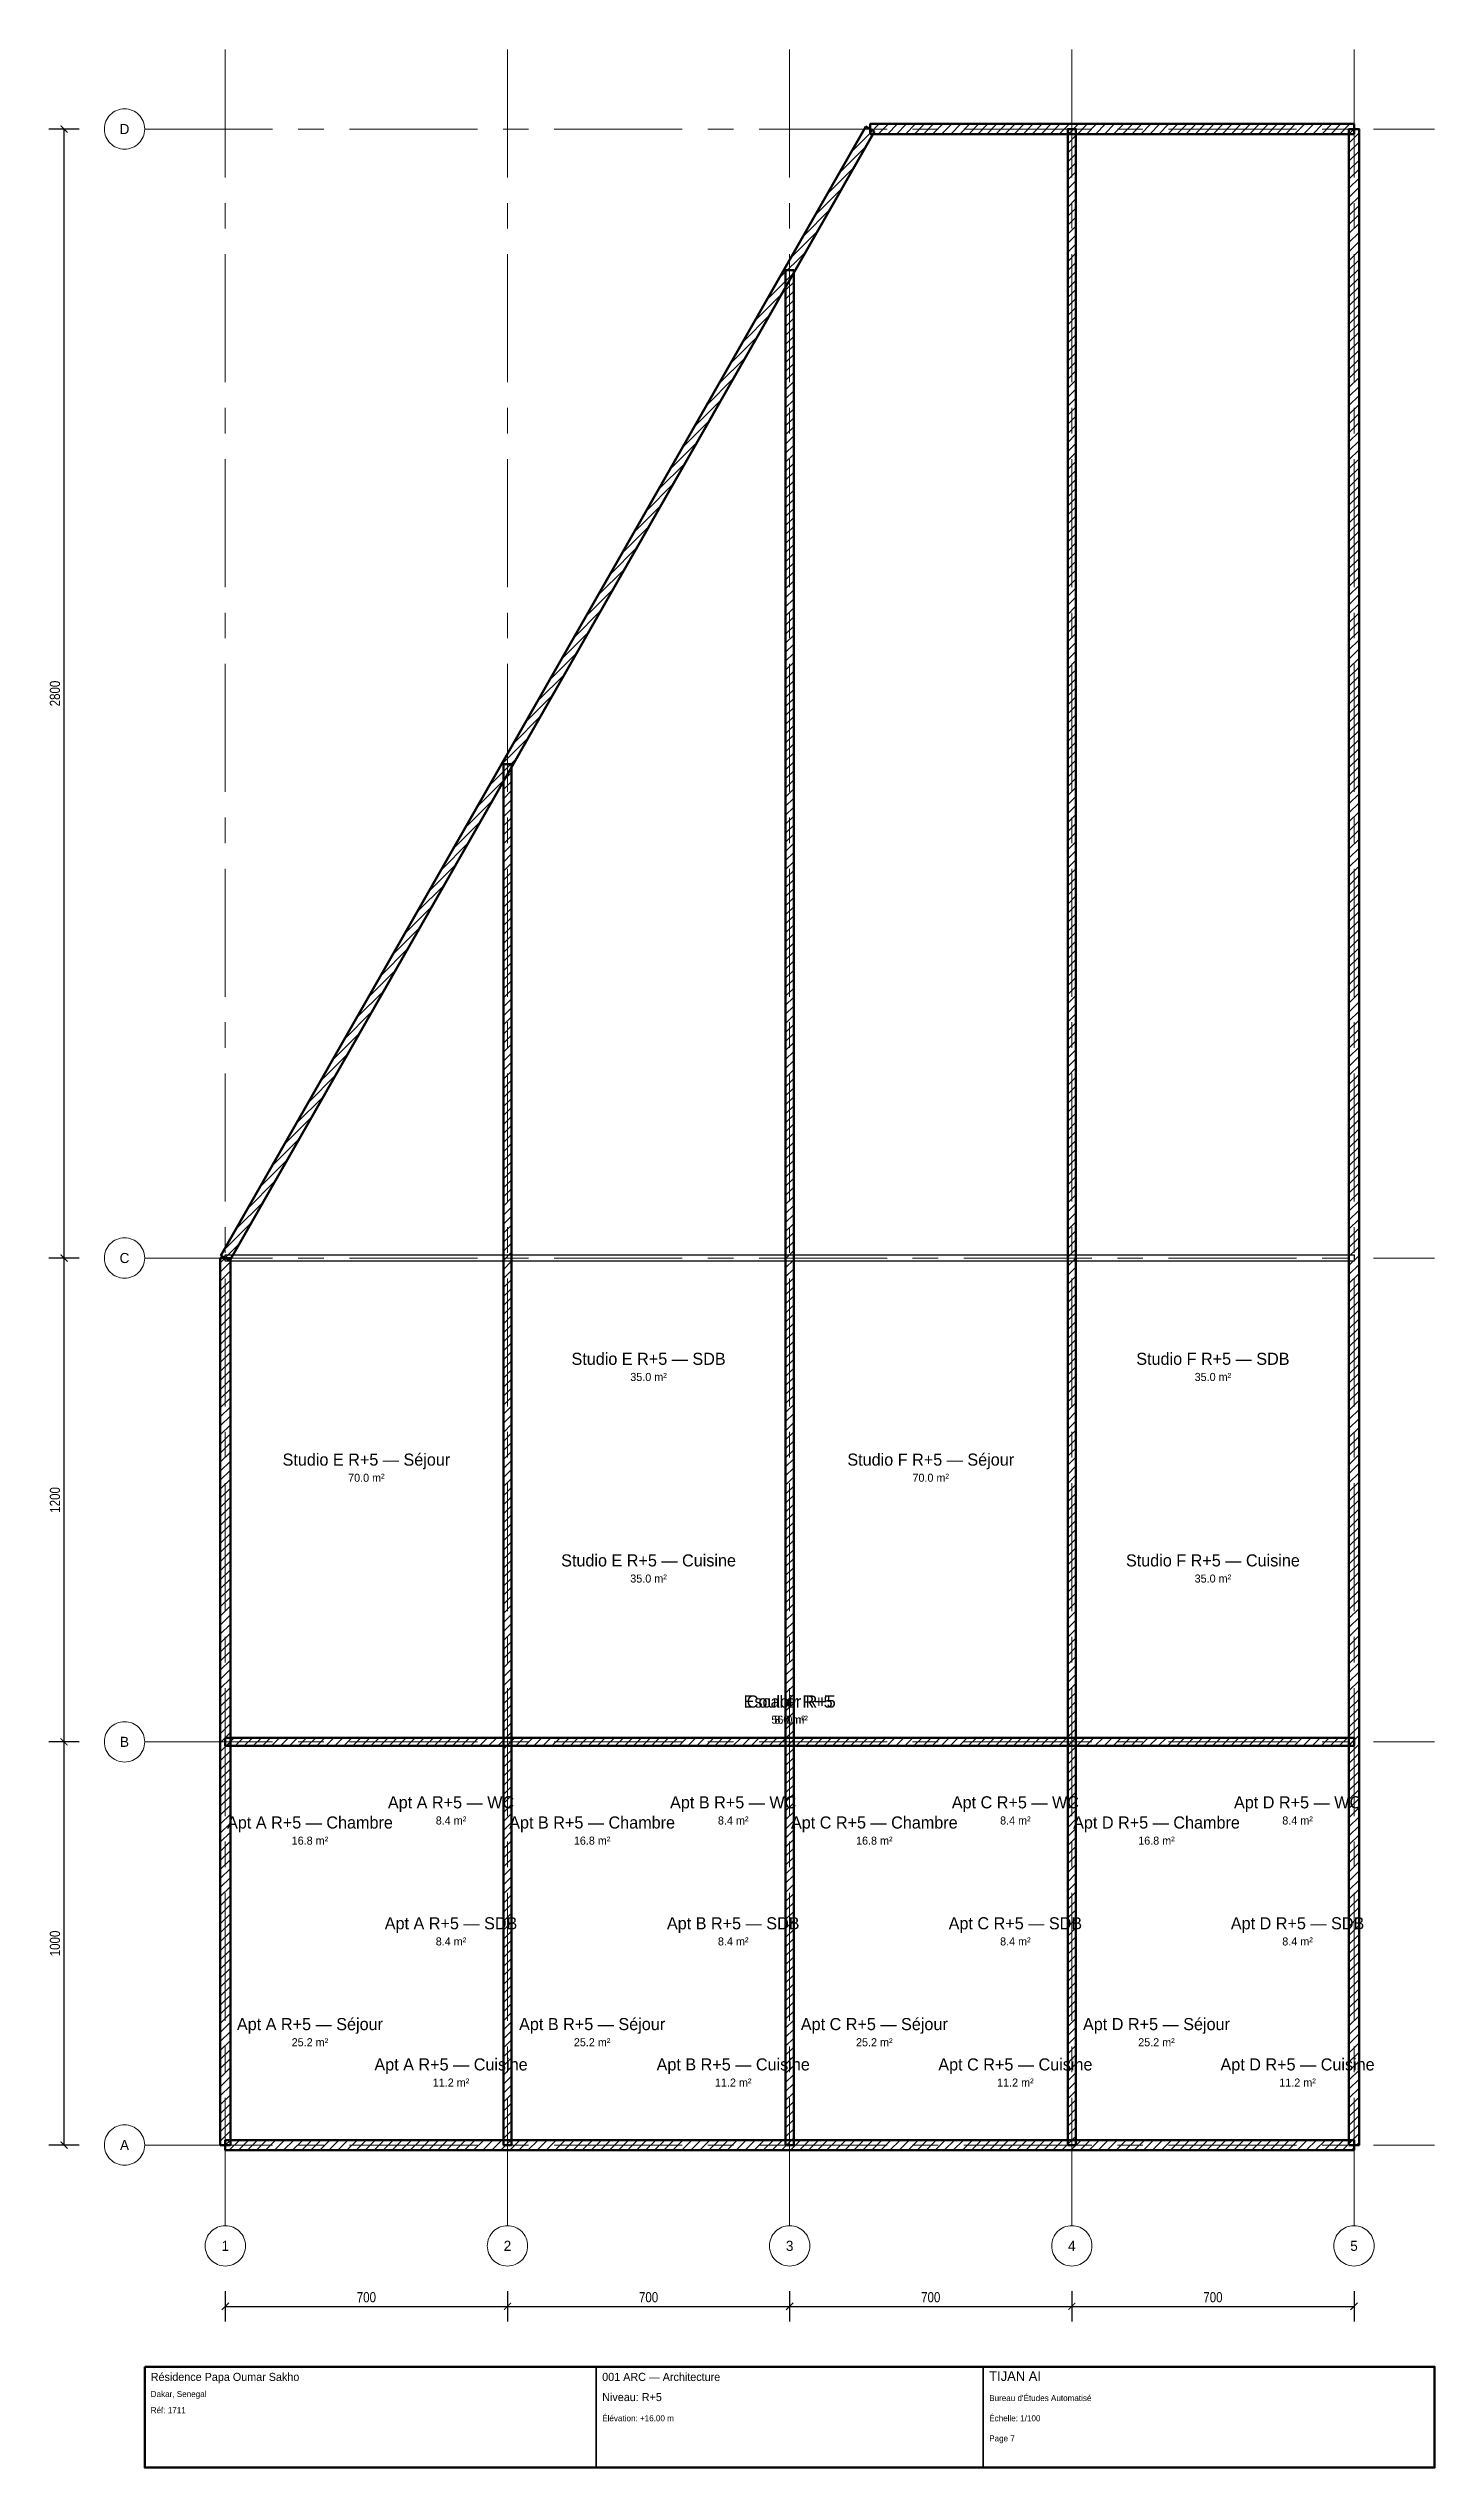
# Model space of a CAD drawing. Header units: metres. Extents: x -4.4 to 30, y -8 to 52.
import ezdxf
from ezdxf.enums import TextEntityAlignment as Align

# ---------------------------------------------------------------- set-up
doc = ezdxf.new("R2010")
doc.units = ezdxf.units.M
doc.linetypes.add('CENTER', pattern=[5.08, 3.175, -0.635, 0.635, -0.635])
for name, color, linetype, lineweight in [('A-HATCH', 8, 'Continuous', 0), ('A-TEXT', 7, 'Continuous', 0), ('A-WALL', 7, 'Continuous', 50), ('A-WALL-INT', 8, 'Continuous', 25), ('G-CART', 7, 'Continuous', 35), ('S-DIM', 7, 'Continuous', 13), ('S-GRID', 8, 'CENTER', 9)]:
    doc.layers.add(name, color=color, linetype=linetype, lineweight=lineweight)
doc.styles.add('OpenSansCondensed-Light', font='OpenSansCondensed-Light.ttf')
doc.dimstyles.new('EZDXF', dxfattribs={"dimtxt": 0.25, "dimasz": 0.175, "dimexe": 0.375, "dimexo": 0.125, "dimgap": 0.1, "dimtad": 1, "dimlfac": 100, "dimzin": 12, "dimdsep": 46, "dimtxsty": 'OpenSansCondensed-Light', "dimblk": 'ARCHTICK', "dimcen": 2.5, "dimazin": 3, "dimtfac": 0.5, "dimtmove": 2, "dimatfit": 3})

# ---------------------------------------------------------------- blocks, each defined once
blk = doc.blocks.new('_ARCHTICK')
at = {"color": 0, "linetype": 'BYBLOCK', "const_width": 0.15}
blk.add_lwpolyline([(-0.5, -0.5), (0.5, 0.5)], dxfattribs=at)

msp = doc.modelspace()

# ---------------------------------------------------------------- hatches: boundary and pattern name
at = {"layer": 'A-HATCH'}
h = msp.add_hatch(dxfattribs=at)
h.set_pattern_fill('ANSI31', scale=0.05)
h.paths.add_polyline_path([(16.10853, 49.93798), (0.10853, 21.93798), (-0.10853, 22.06202), (15.89147, 50.06202), (16.10853, 49.93798)])
h = msp.add_hatch(dxfattribs=at)
h.set_pattern_fill('ANSI31', scale=0.05)
h.paths.add_polyline_path([(28, 49.875), (16, 49.875), (16, 50.125), (28, 50.125), (28, 49.875)])
h = msp.add_hatch(dxfattribs=at)
h.set_pattern_fill('ANSI31', scale=0.05)
h.paths.add_polyline_path([(20.9, 0), (20.9, 50), (21.1, 50), (21.1, 0), (20.9, 0)])
h = msp.add_hatch(dxfattribs=at)
h.set_pattern_fill('ANSI31', scale=0.05)
h.paths.add_polyline_path([(27.875, 0), (27.875, 50), (28.125, 50), (28.125, 0), (27.875, 0)])
h = msp.add_hatch(dxfattribs=at)
h.set_pattern_fill('ANSI31', scale=0.05)
h.paths.add_polyline_path([(13.9, 0), (13.9, 46.5), (14.1, 46.5), (14.1, 0), (13.9, 0)])
h = msp.add_hatch(dxfattribs=at)
h.set_pattern_fill('ANSI31', scale=0.05)
h.paths.add_polyline_path([(6.9, 0), (6.9, 34.25), (7.1, 34.25), (7.1, 0), (6.9, 0)])
h = msp.add_hatch(dxfattribs=at)
h.set_pattern_fill('ANSI31', scale=0.05)
h.paths.add_polyline_path([(0.125, 22), (0.125, 0), (-0.125, 0), (-0.125, 22), (0.125, 22)])
h = msp.add_hatch(dxfattribs=at)
h.set_pattern_fill('ANSI31', scale=0.05)
h.paths.add_polyline_path([(0, 10.1), (28, 10.1), (28, 9.9), (0, 9.9), (0, 10.1)])
h = msp.add_hatch(dxfattribs=at)
h.set_pattern_fill('ANSI31', scale=0.05)
h.paths.add_polyline_path([(0, 0.125), (28, 0.125), (28, -0.125), (0, -0.125), (0, 0.125)])

# ---------------------------------------------------------------- linework, layer by layer
at = {"layer": 'A-WALL'}
for points in [[(16.10853, 49.93798), (0.10853, 21.93798), (-0.10853, 22.06202), (15.89147, 50.06202)], [(28, 49.875), (16, 49.875), (16, 50.125), (28, 50.125)], [(20.9, 0), (20.9, 50), (21.1, 50), (21.1, 0)], [(27.875, 0), (27.875, 50), (28.125, 50), (28.125, 0)], [(13.9, 0), (13.9, 46.5), (14.1, 46.5), (14.1, 0)], [(6.9, 0), (6.9, 34.25), (7.1, 34.25), (7.1, 0)], [(0.125, 22), (0.125, 0), (-0.125, 0), (-0.125, 22)], [(0, 10.1), (28, 10.1), (28, 9.9), (0, 9.9)], [(0, 0.125), (28, 0.125), (28, -0.125), (0, -0.125)]]:
    msp.add_lwpolyline(points, close=True, dxfattribs=at)
at = {"layer": 'A-WALL-INT'}
msp.add_lwpolyline([(0, 22.075), (28, 22.075), (28, 21.925), (0, 21.925)], close=True, dxfattribs=at)
at = {"layer": 'G-CART'}
for p, q in [((9.2, -5.5), (9.2, -8)), ((18.8, -5.5), (18.8, -8))]:
    msp.add_line(p, q, dxfattribs=at)
at = {"layer": 'G-CART', "lineweight": 50}
msp.add_lwpolyline([(-2, -5.5), (30, -5.5), (30, -8), (-2, -8)], close=True, dxfattribs=at)
at = {"layer": 'S-GRID', "linetype": 'CENTER'}
for p, q in [((0, -2), (0, 52)), ((7, -2), (7, 52)), ((14, -2), (14, 52)), ((21, -2), (21, 52)), ((28, -2), (28, 52)), ((-2, 50), (30, 50)), ((-2, 22), (30, 22)), ((-2, 10), (30, 10)), ((-2, 0), (30, 0))]:
    msp.add_line(p, q, dxfattribs=at)
at = {"layer": 'S-GRID'}
for centre in [(-2.5, 50), (-2.5, 22), (-2.5, 10), (-2.5, 0), (0, -2.5), (7, -2.5), (14, -2.5), (21, -2.5), (28, -2.5)]:
    msp.add_circle(centre, 0.5, dxfattribs=at)

# ---------------------------------------------------------------- texts
at = {"layer": 'A-TEXT'}
for s, height, p in [('Studio E R+5 — SDB', 0.3, (10.5, 19.5)), ('Studio F R+5 — SDB', 0.3, (24.5, 19.5)), ('35.0 m²', 0.2, (10.5, 19.05)), ('35.0 m²', 0.2, (24.5, 19.05)), ('Studio E R+5 — Séjour', 0.3, (3.5, 17)), ('Studio F R+5 — Séjour', 0.3, (17.5, 17)), ('70.0 m²', 0.2, (3.5, 16.55)), ('70.0 m²', 0.2, (17.5, 16.55)), ('Studio E R+5 — Cuisine', 0.3, (10.5, 14.5)), ('Studio F R+5 — Cuisine', 0.3, (24.5, 14.5)), ('35.0 m²', 0.2, (10.5, 14.05)), ('35.0 m²', 0.2, (24.5, 14.05)), ('Escalier R+5', 0.3, (14, 11)), ('Couloir R+5', 0.3, (14, 11)), ('56.0 m²', 0.2, (14, 10.55)), ('8.0 m²', 0.2, (14, 10.55)), ('Apt A R+5 — WC', 0.3, (5.6, 8.5)), ('Apt B R+5 — WC', 0.3, (12.6, 8.5)), ('Apt C R+5 — WC', 0.3, (19.6, 8.5)), ('Apt D R+5 — WC', 0.3, (26.6, 8.5)), ('Apt A R+5 — Chambre', 0.3, (2.1, 8)), ('8.4 m²', 0.2, (5.6, 8.05)), ('Apt B R+5 — Chambre', 0.3, (9.1, 8)), ('8.4 m²', 0.2, (12.6, 8.05)), ('Apt C R+5 — Chambre', 0.3, (16.1, 8)), ('8.4 m²', 0.2, (19.6, 8.05)), ('Apt D R+5 — Chambre', 0.3, (23.1, 8)), ('8.4 m²', 0.2, (26.6, 8.05)), ('16.8 m²', 0.2, (2.1, 7.55)), ('16.8 m²', 0.2, (9.1, 7.55)), ('16.8 m²', 0.2, (16.1, 7.55)), ('16.8 m²', 0.2, (23.1, 7.55)), ('Apt A R+5 — SDB', 0.3, (5.6, 5.5)), ('Apt B R+5 — SDB', 0.3, (12.6, 5.5)), ('Apt C R+5 — SDB', 0.3, (19.6, 5.5)), ('Apt D R+5 — SDB', 0.3, (26.6, 5.5)), ('8.4 m²', 0.2, (5.6, 5.05)), ('8.4 m²', 0.2, (12.6, 5.05)), ('8.4 m²', 0.2, (19.6, 5.05)), ('8.4 m²', 0.2, (26.6, 5.05)), ('Apt A R+5 — Séjour', 0.3, (2.1, 3)), ('Apt B R+5 — Séjour', 0.3, (9.1, 3)), ('Apt C R+5 — Séjour', 0.3, (16.1, 3)), ('Apt D R+5 — Séjour', 0.3, (23.1, 3)), ('25.2 m²', 0.2, (2.1, 2.55)), ('25.2 m²', 0.2, (9.1, 2.55)), ('25.2 m²', 0.2, (16.1, 2.55)), ('25.2 m²', 0.2, (23.1, 2.55)), ('Apt A R+5 — Cuisine', 0.3, (5.6, 2)), ('Apt B R+5 — Cuisine', 0.3, (12.6, 2)), ('Apt C R+5 — Cuisine', 0.3, (19.6, 2)), ('Apt D R+5 — Cuisine', 0.3, (26.6, 2)), ('11.2 m²', 0.2, (5.6, 1.55)), ('11.2 m²', 0.2, (12.6, 1.55)), ('11.2 m²', 0.2, (19.6, 1.55)), ('11.2 m²', 0.2, (26.6, 1.55))]:
    msp.add_text(s, height=height, dxfattribs=at).set_placement(p, align=Align.MIDDLE_CENTER)
at = {"layer": 'G-CART'}
for s, height, p in [('Résidence Papa Oumar Sakho', 0.2, (-1.85, -5.85)), ('001 ARC — Architecture', 0.2, (9.35, -5.85)), ('TIJAN AI', 0.24, (18.95, -5.85)), ('Dakar, Senegal', 0.15, (-1.85, -6.25)), ('Réf: 1711', 0.15, (-1.85, -6.65)), ('Niveau: R+5', 0.2, (9.35, -6.35)), ("Bureau d'Études Automatisé", 0.15, (18.95, -6.35)), ('Élévation: +16.00 m', 0.15, (9.35, -6.85)), ('Échelle: 1/100', 0.15, (18.95, -6.85)), ('Page 7', 0.15, (18.95, -7.35))]:
    msp.add_text(s, height=height, dxfattribs=at).set_placement(p)
at = {"layer": 'S-GRID'}
for s, p in [('D', (-2.5, 50)), ('C', (-2.5, 22)), ('B', (-2.5, 10)), ('A', (-2.5, 0)), ('1', (0, -2.5)), ('2', (7, -2.5)), ('3', (14, -2.5)), ('4', (21, -2.5)), ('5', (28, -2.5))]:
    msp.add_text(s, height=0.25, dxfattribs=at).set_placement(p, align=Align.MIDDLE_CENTER)

# ---------------------------------------------------------------- dimensions: what is measured, and where the dimension line sits
at = {"layer": 'S-DIM'}
for base, p1, p2 in [((-4, 22), (-3.5, 22), (-3.5, 50)), ((-4, 10), (-3.5, 10), (-3.5, 22)), ((-4, 0), (-3.5, 0), (-3.5, 10))]:
    msp.add_linear_dim(base=base, p1=p1, p2=p2, angle=90, dimstyle='EZDXF', dxfattribs=at).render()
for base, p1, p2 in [((0, -4), (0, -3.5), (7, -3.5)), ((7, -4), (7, -3.5), (14, -3.5)), ((14, -4), (14, -3.5), (21, -3.5)), ((21, -4), (21, -3.5), (28, -3.5))]:
    msp.add_linear_dim(base=base, p1=p1, p2=p2, dimstyle='EZDXF', dxfattribs=at).render()

doc.saveas('drawing.dxf')
